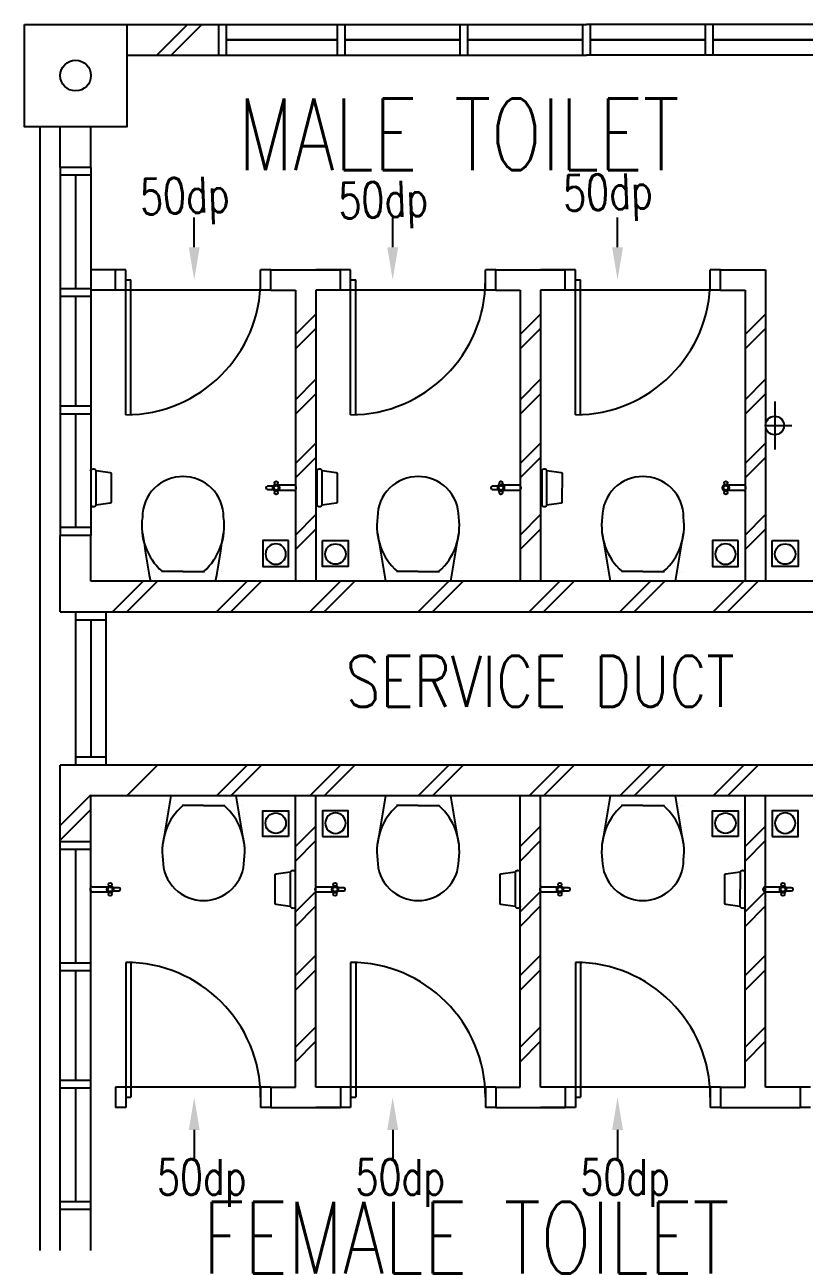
# Model space of a CAD drawing. Extents: x 2687779 to 2997471, y -863049 to -631414.
# Drawn here: x 2701466 to 2705282, y -790174 to -784174 of the extents above; entities that cross this region are included whole.
import ezdxf
from ezdxf.enums import TextEntityAlignment as Align

# ---------------------------------------------------------------- set-up
doc = ezdxf.new("R2010")
doc.units = 0
doc.header["$LTSCALE"] = 10
doc.header["$MEASUREMENT"] = 0
doc.linetypes.add('DIVIDE', pattern=[1.25, 0.5, -0.25, 0, -0.25, 0, -0.25])
doc.layers.get('0').update_dxf_attribs({"linetype": 'CONTINUOUS'})
for name, color, linetype in [('COL', 3, 'CONTINUOUS'), ('DR', 7, 'CONTINUOUS'), ('FIT', 5, 'CONTINUOUS'), ('FITT', 5, 'CONTINUOUS'), ('H', 1, 'CONTINUOUS'), ('PIPE', 5, 'DIVIDE'), ('RWDP', 145, 'CONTINUOUS'), ('SANI', 7, 'CONTINUOUS'), ('T25', 7, 'CONTINUOUS'), ('TEX', 2, 'CONTINUOUS'), ('txt', 7, 'CONTINUOUS'), ('WALL', 2, 'CONTINUOUS'), ('WIN', 5, 'CONTINUOUS')]:
    doc.layers.add(name, color=color, linetype=linetype)
doc.styles.add('ROMANS', font='romans.shx', dxfattribs={"width": 0.8, "height": 100})

# ---------------------------------------------------------------- blocks, each defined once
blk = doc.blocks.new('100FT')
at = {"layer": 'PIPE', "linetype": 'Continuous'}
blk.add_circle((0, 0), 50, dxfattribs=at)
blk = doc.blocks.new('A$C7CE3714C')
at = {"layer": 'FIT'}
blk.add_lwpolyline([(0, 0), (126, 0), (126, 126), (0, 126)], close=True, dxfattribs=at)
at = {"layer": 'FIT', "xscale": -1}
blk.add_blockref('100FT', (63, 65.7), dxfattribs=at)

msp = doc.modelspace()

# ---------------------------------------------------------------- linework, layer by layer
at = {"color": 9}
msp.add_line((2701541.3, -784674.1), (2701541.3, -790174.1), dxfattribs=at)
at = {"color": 1}
for p, q in [((2702296.5, -785264.1), (2702296.5, -785117.8)), ((2702296.5, -785264.1), (2702296.5, -785117.8)), ((2703267.4, -785264.1), (2703267.4, -785117.8)), ((2703267.4, -785264.1), (2703267.4, -785117.8)), ((2704367.4, -785264.1), (2704367.4, -785117.8)), ((2704367.4, -785264.1), (2704367.4, -785117.8)), ((2702296.5, -789584.1), (2702296.5, -789730.4)), ((2703267.4, -789584.1), (2703267.4, -789730.4)), ((2704367.4, -789584.1), (2704367.4, -789730.4))]:
    msp.add_line(p, q, dxfattribs=at)
at = {"color": 7}
for p, q in [((2702052.1, -786851.4), (2702052.1, -786851.4)), ((2702401.5, -786899.1), (2702081.7, -786899.1)), ((2702242.1, -786851.4), (2702136.6, -786851.4)), ((2702241.1, -786851.4), (2702346.6, -786851.4)), ((2702431.1, -786851.4), (2702431.1, -786851.4)), ((2703202.3, -786851.4), (2703202.2, -786851.4)), ((2703551.7, -786899.1), (2703231.9, -786899.1)), ((2703392.2, -786851.4), (2703286.7, -786851.4)), ((2703391.3, -786851.4), (2703496.8, -786851.4)), ((2703581.3, -786851.4), (2703581.3, -786851.4)), ((2704301.9, -786851.4), (2704301.9, -786851.4)), ((2704651.3, -786899.1), (2704331.5, -786899.1)), ((2704491.9, -786851.4), (2704386.4, -786851.4)), ((2704491, -786851.4), (2704596.5, -786851.4)), ((2704681, -786851.4), (2704681, -786851.4)), ((2702501.8, -787949.1), (2702182.1, -787949.1)), ((2703551.7, -787949.1), (2703231.9, -787949.1)), ((2704651.3, -787949.1), (2704331.5, -787949.1)), ((2702152.4, -787996.8), (2702152.4, -787996.8)), ((2702342.4, -787996.8), (2702236.9, -787996.8)), ((2702341.5, -787996.8), (2702447, -787996.8)), ((2702531.5, -787996.8), (2702531.5, -787996.8)), ((2703202.3, -787996.8), (2703202.2, -787996.8)), ((2703392.2, -787996.8), (2703286.7, -787996.8)), ((2703391.3, -787996.8), (2703496.8, -787996.8)), ((2703581.3, -787996.8), (2703581.3, -787996.8)), ((2704301.9, -787996.8), (2704301.9, -787996.8)), ((2704491.9, -787996.8), (2704386.4, -787996.8)), ((2704491, -787996.8), (2704596.5, -787996.8)), ((2704681, -787996.8), (2704681, -787996.8))]:
    msp.add_line(p, q, dxfattribs=at)
for centre, radius, start, end in [((2702240.3, -786584.2), 197.4, 88.97321, 180.48306), ((2702242.8, -786584.2), 197.4, 359.51694, 91.02679), ((2703390.5, -786584.2), 197.4, 88.97321, 180.48306), ((2703393, -786584.2), 197.4, 359.51694, 91.02679), ((2704490.2, -786584.2), 197.4, 88.97321, 180.48306), ((2704492.7, -786584.2), 197.4, 359.51694, 91.02679), ((2702336.5, -786628.9), 296.7, 171.65588, 228.23122), ((2702146.7, -786628.9), 296.7, 311.76878, 8.34412), ((2703486.7, -786628.9), 296.7, 171.65588, 228.23122), ((2703296.9, -786628.9), 296.7, 311.76878, 8.34412), ((2704586.3, -786628.9), 296.7, 171.65588, 228.23122), ((2704396.5, -786628.9), 296.7, 311.76878, 8.34412), ((2726011.3, -782824.6), 24273.9, 189.10107, 189.66319), ((2678471.9, -782824.6), 24273.9, 350.33681, 350.89893), ((2727161.4, -782824.6), 24273.9, 189.10107, 189.66319), ((2679622.1, -782824.6), 24273.9, 350.33681, 350.89893), ((2728261.1, -782824.6), 24273.9, 189.10107, 189.66319), ((2680721.8, -782824.6), 24273.9, 350.33681, 350.89893), ((2726111.6, -792023.6), 24273.9, 170.33681, 170.89893), ((2678572.3, -792023.6), 24273.9, 9.10107, 9.66319), ((2727161.4, -792023.6), 24273.9, 170.33681, 170.89893), ((2679622.1, -792023.6), 24273.9, 9.10107, 9.66319), ((2728261.1, -792023.6), 24273.9, 170.33681, 170.89893), ((2680721.8, -792023.6), 24273.9, 9.10107, 9.66319), ((2702436.9, -788219.3), 296.7, 131.76878, 188.34412), ((2702247.1, -788219.3), 296.7, 351.65588, 48.23122), ((2703486.7, -788219.3), 296.7, 131.76878, 188.34412), ((2703296.9, -788219.3), 296.7, 351.65588, 48.23122), ((2704586.3, -788219.3), 296.7, 131.76878, 188.34412), ((2704396.5, -788219.3), 296.7, 351.65588, 48.23122), ((2702340.7, -788264.1), 197.4, 179.51694, 271.02679), ((2702343.2, -788264.1), 197.4, 268.97321, 0.48306), ((2703390.5, -788264.1), 197.4, 179.51694, 271.02679), ((2703393, -788264.1), 197.4, 268.97321, 0.48306), ((2704490.2, -788264.1), 197.4, 179.51694, 271.02679), ((2704492.7, -788264.1), 197.4, 268.97321, 0.48306)]:
    msp.add_arc(centre, radius, start, end, dxfattribs=at)
at = {"color": 1}
for points in [[(2702269.8, -785264.1), (2702323.1, -785264.1), (2702296.5, -785424.1)], [(2702269.8, -785264.1), (2702323.1, -785264.1), (2702296.5, -785424.1)], [(2703240.8, -785264.1), (2703294.1, -785264.1), (2703267.4, -785424.1)], [(2703240.8, -785264.1), (2703294.1, -785264.1), (2703267.4, -785424.1)], [(2704340.8, -785264.1), (2704394.1, -785264.1), (2704367.4, -785424.1)], [(2704340.8, -785264.1), (2704394.1, -785264.1), (2704367.4, -785424.1)], [(2702269.8, -789584.1), (2702323.1, -789584.1), (2702296.5, -789424.1)], [(2703240.8, -789584.1), (2703294.1, -789584.1), (2703267.4, -789424.1)], [(2704340.8, -789584.1), (2704394.1, -789584.1), (2704367.4, -789424.1)]]:
    msp.add_solid(points, dxfattribs=at)
at = {"layer": 'COL'}
msp.add_lwpolyline([(2701466.3, -784174.1), (2701966.3, -784174.1), (2701966.3, -784674.1), (2701466.3, -784674.1)], close=True, dxfattribs=at)
msp.add_lwpolyline([(2701466.3, -784174.1), (2701966.3, -784174.1), (2701966.3, -784674.1), (2701466.3, -784674.1)], close=True, dxfattribs=at)
at = {"layer": 'DR', "color": 1}
for p, q in [((2701911.3, -785474.1), (2701911.3, -785374.1)), ((2701961.3, -785374.1), (2701911.3, -785374.1)), ((2701961.3, -786084.1), (2701961.3, -785374.1)), ((2701961.3, -785474.1), (2701961.3, -785374.1)), ((2702671.3, -785374.1), (2702621.3, -785374.1)), ((2702621.3, -785474.1), (2702621.3, -785374.1)), ((2702671.3, -785474.1), (2702671.3, -785374.1)), ((2703011.3, -785474.1), (2703011.3, -785374.1)), ((2703061.3, -785374.1), (2703011.3, -785374.1)), ((2703061.3, -786084.1), (2703061.3, -785374.1)), ((2703061.3, -785474.1), (2703061.3, -785374.1)), ((2703771.3, -785374.1), (2703721.3, -785374.1)), ((2703721.3, -785474.1), (2703721.3, -785374.1)), ((2703771.3, -785474.1), (2703771.3, -785374.1)), ((2704111.3, -785474.1), (2704111.3, -785374.1)), ((2704161.3, -785374.1), (2704111.3, -785374.1)), ((2704161.3, -786084.1), (2704161.3, -785374.1)), ((2704161.3, -785474.1), (2704161.3, -785374.1)), ((2704871.3, -785374.1), (2704821.3, -785374.1)), ((2704821.3, -785474.1), (2704821.3, -785374.1)), ((2704871.3, -785474.1), (2704871.3, -785374.1)), ((2701961.3, -785424.1), (2701986.3, -785424.1)), ((2701986.3, -786083.6), (2701986.3, -785424.1)), ((2703061.3, -785424.1), (2703086.3, -785424.1)), ((2703086.3, -786083.6), (2703086.3, -785424.1)), ((2704161.3, -785424.1), (2704186.3, -785424.1)), ((2704186.3, -786083.6), (2704186.3, -785424.1)), ((2701961.3, -785474.1), (2701911.3, -785474.1)), ((2702621.3, -785474.1), (2701961.3, -785474.1)), ((2702671.3, -785474.1), (2702621.3, -785474.1)), ((2703061.3, -785474.1), (2703011.3, -785474.1)), ((2703721.3, -785474.1), (2703061.3, -785474.1)), ((2703771.3, -785474.1), (2703721.3, -785474.1)), ((2704161.3, -785474.1), (2704111.3, -785474.1)), ((2704821.3, -785474.1), (2704161.3, -785474.1)), ((2704871.3, -785474.1), (2704821.3, -785474.1)), ((2701961.3, -788764.1), (2701961.3, -789474.1)), ((2701986.3, -788764.6), (2701986.3, -789424.1)), ((2703061.3, -788764.1), (2703061.3, -789474.1)), ((2703086.3, -788764.6), (2703086.3, -789424.1)), ((2704161.3, -788764.1), (2704161.3, -789474.1)), ((2704186.3, -788764.6), (2704186.3, -789424.1)), ((2701911.3, -789374.1), (2701911.3, -789474.1)), ((2701961.3, -789374.1), (2701911.3, -789374.1)), ((2701961.3, -789374.1), (2701961.3, -789474.1)), ((2702621.3, -789374.1), (2701961.3, -789374.1)), ((2702671.3, -789374.1), (2702621.3, -789374.1)), ((2702621.3, -789374.1), (2702621.3, -789474.1)), ((2702671.3, -789374.1), (2702671.3, -789474.1)), ((2703011.3, -789374.1), (2703011.3, -789474.1)), ((2703061.3, -789374.1), (2703011.3, -789374.1)), ((2703061.3, -789374.1), (2703061.3, -789474.1)), ((2703721.3, -789374.1), (2703061.3, -789374.1)), ((2703771.3, -789374.1), (2703721.3, -789374.1)), ((2703721.3, -789374.1), (2703721.3, -789474.1)), ((2703771.3, -789374.1), (2703771.3, -789474.1)), ((2704111.3, -789374.1), (2704111.3, -789474.1)), ((2704161.3, -789374.1), (2704111.3, -789374.1)), ((2704161.3, -789374.1), (2704161.3, -789474.1)), ((2704821.3, -789374.1), (2704161.3, -789374.1)), ((2704871.3, -789374.1), (2704821.3, -789374.1)), ((2704821.3, -789374.1), (2704821.3, -789474.1)), ((2704871.3, -789374.1), (2704871.3, -789474.1)), ((2705261.5, -789374.1), (2705261.5, -789474.1)), ((2705311.5, -789374.1), (2705261.5, -789374.1)), ((2701961.3, -789474.1), (2701911.3, -789474.1)), ((2701961.3, -789424.1), (2701986.3, -789424.1)), ((2702671.3, -789474.1), (2702621.3, -789474.1)), ((2703061.3, -789474.1), (2703011.3, -789474.1)), ((2703061.3, -789424.1), (2703086.3, -789424.1)), ((2703771.3, -789474.1), (2703721.3, -789474.1)), ((2704161.3, -789474.1), (2704111.3, -789474.1)), ((2704161.3, -789424.1), (2704186.3, -789424.1)), ((2704871.3, -789474.1), (2704821.3, -789474.1)), ((2705311.5, -789474.1), (2705261.5, -789474.1))]:
    msp.add_line(p, q, dxfattribs=at)
at = {"layer": 'DR'}
msp.add_line((2705091.3, -786136.6), (2705219.4, -786136.6), dxfattribs=at)
msp.add_lwpolyline([(2705136.7, -786019.3), (2705136.7, -786136.6), (2705136.7, -786253.9)], dxfattribs=at)
msp.add_circle((2705136.7, -786136.6), 45.3, dxfattribs=at)
at = {"layer": 'DR', "color": 1}
for centre, start, end in [((2701961.3, -785424.1), 270, 0), ((2703061.3, -785424.1), 270, 0), ((2704161.3, -785424.1), 270, 0), ((2701961.3, -789424.1), 0, 90), ((2703061.3, -789424.1), 0, 90), ((2704161.3, -789424.1), 0, 90)]:
    msp.add_arc(centre, 660, start, end, dxfattribs=at)
at = {"layer": 'FITT'}
for p, q in [((2702692.2, -786431.7), (2702692.2, -786424.9)), ((2702692.2, -786458.4), (2702692.2, -786451.6)), ((2702702.2, -786431.7), (2702702.2, -786424.9)), ((2702702.2, -786458.4), (2702702.2, -786451.6)), ((2702785.8, -786429.1), (2702709.5, -786429.1)), ((2702785.8, -786454.1), (2702709.5, -786454.1)), ((2703792.2, -786431.7), (2703792.2, -786424.9)), ((2703792.2, -786458.4), (2703792.2, -786451.6)), ((2703802.2, -786431.7), (2703802.2, -786424.9)), ((2703802.2, -786458.4), (2703802.2, -786451.6)), ((2703885.8, -786429.1), (2703809.5, -786429.1)), ((2703885.8, -786454.1), (2703809.5, -786454.1)), ((2704892.2, -786431.7), (2704892.2, -786424.9)), ((2704892.2, -786458.4), (2704892.2, -786451.6)), ((2704902.2, -786431.7), (2704902.2, -786424.9)), ((2704902.2, -786458.4), (2704902.2, -786451.6)), ((2704985.8, -786429.1), (2704909.5, -786429.1)), ((2704985.8, -786454.1), (2704909.5, -786454.1)), ((2701796.8, -788394.1), (2701873.2, -788394.1)), ((2701796.8, -788394.1), (2701873.2, -788394.1)), ((2701880.4, -788389.8), (2701880.5, -788396.6)), ((2701890.4, -788389.8), (2701890.5, -788396.6)), ((2702896.8, -788394.1), (2702973.2, -788394.1)), ((2702980.4, -788389.8), (2702980.5, -788396.6)), ((2702990.4, -788389.8), (2702990.5, -788396.6)), ((2703996.8, -788394.1), (2704073.2, -788394.1)), ((2704080.4, -788389.8), (2704080.5, -788396.6)), ((2704090.4, -788389.8), (2704090.5, -788396.6)), ((2705088.1, -788394.1), (2705164.4, -788394.1)), ((2705171.7, -788389.8), (2705171.7, -788396.6)), ((2705181.7, -788389.8), (2705181.7, -788396.6)), ((2701796.8, -788419.1), (2701873.2, -788419.1)), ((2701796.8, -788419.1), (2701873.2, -788419.1)), ((2701880.5, -788416.5), (2701880.5, -788423.3)), ((2701890.5, -788416.5), (2701890.5, -788423.3)), ((2702896.8, -788419.1), (2702973.2, -788419.1)), ((2702980.5, -788416.5), (2702980.5, -788423.3)), ((2702990.5, -788416.5), (2702990.5, -788423.3)), ((2703996.8, -788419.1), (2704073.2, -788419.1)), ((2704080.5, -788416.5), (2704080.5, -788423.3)), ((2704090.5, -788416.5), (2704090.5, -788423.3)), ((2705088.1, -788419.1), (2705164.5, -788419.1)), ((2705171.7, -788416.5), (2705171.7, -788423.3)), ((2705181.7, -788416.5), (2705181.7, -788423.3))]:
    msp.add_line(p, q, dxfattribs=at)
at = {"layer": 'FITT', "elevation": 0}
for points in [[(2702681.4, -786434.1), (2702654.7, -786434.2, 1), (2702654.7, -786449.2), (2702681.4, -786449.1)], [(2703781.4, -786434.1), (2703754.7, -786434.2, 1), (2703754.7, -786449.2), (2703781.4, -786449.1)], [(2701901.3, -788414.1), (2701928, -788414, 1), (2701928, -788399), (2701901.3, -788399.1)], [(2703001.3, -788414.1), (2703028, -788414, 1), (2703028, -788399), (2703001.3, -788399.1)], [(2704101.3, -788414.1), (2704128, -788414, 1), (2704128, -788399), (2704101.3, -788399.1)], [(2705192.5, -788414.1), (2705219.2, -788414, 1), (2705219.2, -788399), (2705192.5, -788399.1)]]:
    msp.add_lwpolyline(points, format="xyb", dxfattribs=at)
at = {"layer": 'FITT'}
for centre, radius in [((2702697.2, -786417.9), 8.61), ((2703797.2, -786417.9), 8.61), ((2704897.2, -786417.9), 8.61), ((2702697.2, -786441.6), 11.1), ((2702697.2, -786465.4), 8.61), ((2703797.2, -786441.6), 11.1), ((2703797.2, -786465.4), 8.61), ((2704897.2, -786441.6), 11.1), ((2704897.2, -786465.4), 8.61), ((2701885.5, -788406.6), 11.1), ((2701885.4, -788382.8), 8.61), ((2702985.5, -788406.6), 11.1), ((2702985.4, -788382.8), 8.61), ((2704085.5, -788406.6), 11.1), ((2704085.4, -788382.8), 8.61), ((2705176.7, -788406.6), 11.1), ((2705176.7, -788382.8), 8.61), ((2701885.5, -788430.3), 8.61), ((2702985.5, -788430.3), 8.61), ((2704085.5, -788430.3), 8.61), ((2705176.7, -788430.3), 8.61)]:
    msp.add_circle(centre, radius, dxfattribs=at)
for centre, radius, start, end in [((2702697.2, -786441.6), 17.5, 106.78275, 253.2851), ((2702697.2, -786441.6), 17.5, 286.78275, 73.2851), ((2702782.6, -786441.6), 12.9, 284.6714, 75.39645), ((2703797.2, -786441.6), 17.5, 106.78275, 253.2851), ((2703797.2, -786441.6), 17.5, 286.78275, 73.2851), ((2703882.6, -786441.6), 12.9, 284.6714, 75.39645), ((2704897.2, -786441.6), 17.5, 106.78275, 253.2851), ((2704897.2, -786441.6), 17.5, 286.78275, 73.2851), ((2704982.6, -786441.6), 12.9, 284.6714, 75.39645), ((2701800.1, -788406.6), 12.9, 104.6714, 255.39645), ((2701800.1, -788406.6), 12.9, 104.6714, 255.39645), ((2701885.5, -788406.6), 17.5, 106.78275, 253.2851), ((2701885.5, -788406.6), 17.5, 286.78275, 73.2851), ((2702900.1, -788406.6), 12.9, 104.6714, 255.39645), ((2702985.5, -788406.6), 17.5, 106.78275, 253.2851), ((2702985.5, -788406.6), 17.5, 286.78275, 73.2851), ((2704000.1, -788406.6), 12.9, 104.6714, 255.39645), ((2704085.5, -788406.6), 17.5, 106.78275, 253.2851), ((2704085.5, -788406.6), 17.5, 286.78275, 73.2851), ((2705091.3, -788406.6), 12.9, 104.6714, 255.39645), ((2705176.7, -788406.6), 17.5, 106.78275, 253.2851), ((2705176.7, -788406.6), 17.5, 286.78275, 73.2851)]:
    msp.add_arc(centre, radius, start, end, dxfattribs=at)
at = {"layer": 'H'}
for p, q in [((2702113.2, -784324.1), (2702263.2, -784174.1)), ((2702183.9, -784324.1), (2702333.9, -784174.1)), ((2702791.3, -785691), (2702891.3, -785591)), ((2703891.3, -785691), (2703991.3, -785591)), ((2704991.3, -785691), (2705091.3, -785591)), ((2702791.3, -785761.7), (2702891.3, -785661.7)), ((2703891.3, -785761.7), (2703991.3, -785661.7)), ((2704991.3, -785761.7), (2705091.3, -785661.7)), ((2702791.3, -786010.5), (2702891.3, -785910.5)), ((2703891.3, -786010.5), (2703991.3, -785910.5)), ((2704991.3, -786010.5), (2705091.3, -785910.5)), ((2702791.3, -786081.2), (2702891.3, -785981.2)), ((2703891.3, -786081.2), (2703991.3, -785981.2)), ((2704991.3, -786081.2), (2705091.3, -785981.2)), ((2702791.3, -786322.3), (2702891.3, -786222.3)), ((2703891.3, -786322.3), (2703991.3, -786222.3)), ((2704991.3, -786322.3), (2705091.3, -786222.3)), ((2702791.3, -786393), (2702891.3, -786293)), ((2703891.3, -786393), (2703991.3, -786293)), ((2704991.3, -786393), (2705091.3, -786293)), ((2702791.3, -786672.6), (2702891.3, -786572.6)), ((2703891.3, -786672.6), (2703991.3, -786572.6)), ((2704991.3, -786672.6), (2705091.3, -786572.6)), ((2702791.3, -786743.3), (2702891.3, -786643.3)), ((2703891.3, -786743.3), (2703991.3, -786643.3)), ((2704991.3, -786743.3), (2705091.3, -786643.3)), ((2701896.5, -787049.1), (2702046.5, -786899.1)), ((2701967.2, -787049.1), (2702117.2, -786899.1)), ((2702405.5, -787049.1), (2702555.5, -786899.1)), ((2702476.2, -787049.1), (2702626.2, -786899.1)), ((2702862.3, -787049.1), (2703012.3, -786899.1)), ((2702933, -787049.1), (2703083, -786899.1)), ((2703391.8, -787049.1), (2703541.8, -786899.1)), ((2703462.5, -787049.1), (2703612.5, -786899.1)), ((2703934.4, -787049.1), (2704084.4, -786899.1)), ((2704005.2, -787049.1), (2704155.2, -786899.1)), ((2704378.5, -787049.1), (2704528.5, -786899.1)), ((2704449.2, -787049.1), (2704599.2, -786899.1)), ((2704835.3, -787049.1), (2704985.3, -786899.1)), ((2704906, -787049.1), (2705056, -786899.1)), ((2701967.2, -787949.1), (2702117.2, -787799.1)), ((2702405.5, -787949.1), (2702555.5, -787799.1)), ((2702476.2, -787949.1), (2702626.2, -787799.1)), ((2702862.3, -787949.1), (2703012.3, -787799.1)), ((2702933, -787949.1), (2703083, -787799.1)), ((2703391.8, -787949.1), (2703541.8, -787799.1)), ((2703462.5, -787949.1), (2703612.5, -787799.1)), ((2703934.4, -787949.1), (2704084.4, -787799.1)), ((2704005.2, -787949.1), (2704155.2, -787799.1)), ((2704378.5, -787949.1), (2704528.5, -787799.1)), ((2704449.2, -787949.1), (2704599.2, -787799.1)), ((2704835.3, -787949.1), (2704985.3, -787799.1)), ((2704906, -787949.1), (2705056, -787799.1)), ((2701641.3, -788094.9), (2701791.3, -787944.9)), ((2701641.3, -788165.6), (2701791.3, -788015.6)), ((2702791.3, -788197.7), (2702891.3, -788097.7)), ((2703891.3, -788197.7), (2703991.3, -788097.7)), ((2704991.3, -788197.7), (2705091.3, -788097.7)), ((2702791.3, -788268.4), (2702891.3, -788168.4)), ((2703891.3, -788268.4), (2703991.3, -788168.4)), ((2704991.3, -788268.4), (2705091.3, -788168.4)), ((2702791.3, -788517.2), (2702891.3, -788417.2)), ((2703891.3, -788517.2), (2703991.3, -788417.2)), ((2704991.3, -788517.2), (2705091.3, -788417.2)), ((2702791.3, -788587.9), (2702891.3, -788487.9)), ((2703891.3, -788587.9), (2703991.3, -788487.9)), ((2704991.3, -788587.9), (2705091.3, -788487.9)), ((2702791.3, -788829), (2702891.3, -788729)), ((2703891.3, -788829), (2703991.3, -788729)), ((2704991.3, -788829), (2705091.3, -788729)), ((2702791.3, -788899.8), (2702891.3, -788799.8)), ((2703891.3, -788899.8), (2703991.3, -788799.8)), ((2704991.3, -788899.8), (2705091.3, -788799.8)), ((2702791.3, -789179.3), (2702891.3, -789079.3)), ((2703891.3, -789179.3), (2703991.3, -789079.3)), ((2704991.3, -789179.3), (2705091.3, -789079.3)), ((2702791.3, -789250.1), (2702891.3, -789150.1)), ((2703891.3, -789250.1), (2703991.3, -789150.1)), ((2704991.3, -789250.1), (2705091.3, -789150.1))]:
    msp.add_line(p, q, dxfattribs=at)
at = {"layer": 'RWDP', "color": 11}
msp.add_circle((2701716.3, -784424.1), 75, dxfattribs=at)
at = {"layer": 'SANI', "color": 1}
for points in [[(2701816.1, -786526.4), (2701816.3, -786356.8, 0.565426), (2701788.2, -786359.4, 0.460184)], [(2701791.3, -786355), (2701791.3, -786528.2, 0.460184), (2701816.3, -786526.4)], [(2701816.3, -786356.8), (2701886, -786366.7, -0.373687), (2701890.3, -786371.7), (2701890.1, -786511.8, -0.373687), (2701885.8, -786516.7), (2701816.1, -786526.5)], [(2702921.6, -786526.4), (2702921.8, -786356.8, 0.460184), (2702896.8, -786355, 0.460184)], [(2702896.8, -786355), (2702896.8, -786528.2, 0.460184), (2702921.8, -786526.4)], [(2702921.8, -786356.8), (2702991.5, -786366.7, -0.373687), (2702995.8, -786371.7), (2702995.6, -786511.8, -0.373687), (2702991.3, -786516.7), (2702921.6, -786526.5)], [(2704021.6, -786526.4), (2704021.8, -786356.8, 0.460184), (2703996.8, -786355, 0.460184)], [(2703996.8, -786355), (2703996.8, -786528.2, 0.460184), (2704021.8, -786526.4)], [(2704021.8, -786356.8), (2704091.5, -786366.7, -0.373687), (2704095.8, -786371.7), (2704095.6, -786511.8, -0.373687), (2704091.3, -786516.7), (2704021.6, -786526.5)], [(2702766.3, -788491.4), (2702696.7, -788481.5, -0.373687), (2702692.4, -788476.5), (2702692.6, -788336.4, -0.373687), (2702696.9, -788331.5), (2702766.6, -788321.7)], [(2702791.3, -788493.2), (2702791.3, -788320, 0.460184), (2702766.3, -788321.8)], [(2702766.6, -788321.8), (2702766.3, -788491.4, 0.565426), (2702794.5, -788488.8, 0.460184)], [(2703866.3, -788491.4), (2703796.7, -788481.5, -0.373687), (2703792.4, -788476.5), (2703792.6, -788336.4, -0.373687), (2703796.9, -788331.5), (2703866.6, -788321.7)], [(2703891.3, -788493.2), (2703891.3, -788320, 0.460184), (2703866.3, -788321.8)], [(2703866.6, -788321.8), (2703866.3, -788491.4, 0.565426), (2703894.5, -788488.8, 0.460184)], [(2704966.3, -788491.4), (2704896.7, -788481.5, -0.373687), (2704892.4, -788476.5), (2704892.6, -788336.4, -0.373687), (2704896.9, -788331.5), (2704966.6, -788321.7)], [(2704991.3, -788493.2), (2704991.3, -788320, 0.460184), (2704966.3, -788321.8)], [(2704966.6, -788321.8), (2704966.3, -788491.4, 0.565426), (2704994.5, -788488.8, 0.460184)]]:
    msp.add_lwpolyline(points, format="xyb", dxfattribs=at)
at = {"layer": 'WALL'}
for p, q in [((2701966.3, -784174.1), (2702416.3, -784174.1)), ((2702416.3, -784324.1), (2702416.3, -784174.1)), ((2702416.3, -784324.1), (2702416.3, -784174.1)), ((2701966.3, -784324.1), (2702416.3, -784324.1)), ((2701641.3, -784874.1), (2701641.3, -784674.1)), ((2701791.3, -784874.1), (2701791.3, -784674.1)), ((2701791.3, -784874.1), (2701641.3, -784874.1)), ((2701911.3, -785374.1), (2701791.3, -785374.1)), ((2702671.3, -785374.1), (2703011.3, -785374.1)), ((2702791.3, -785374.1), (2702891.3, -785374.1)), ((2703011.3, -785374.1), (2702891.3, -785374.1)), ((2703771.3, -785374.1), (2704111.3, -785374.1)), ((2703891.3, -785374.1), (2703991.3, -785374.1)), ((2704111.3, -785374.1), (2703991.3, -785374.1)), ((2704871.3, -785374.1), (2705091.3, -785374.1)), ((2704991.3, -785374.1), (2705091.3, -785374.1)), ((2705091.3, -785374.1), (2705091.3, -786899.1)), ((2701911.3, -785474.1), (2701791.3, -785474.1)), ((2702671.3, -785474.1), (2702791.3, -785474.1)), ((2702791.3, -785474.1), (2702791.3, -786899.1)), ((2702891.3, -785474.1), (2702891.3, -786899.1)), ((2703011.3, -785474.1), (2702891.3, -785474.1)), ((2703771.3, -785474.1), (2703891.3, -785474.1)), ((2703891.3, -785474.1), (2703891.3, -786899.1)), ((2703991.3, -785474.1), (2703991.3, -786899.1)), ((2704111.3, -785474.1), (2703991.3, -785474.1)), ((2704871.3, -785474.1), (2704991.3, -785474.1)), ((2704991.3, -785474.1), (2704991.3, -786899.1)), ((2701641.3, -787049.1), (2701641.3, -786674.1)), ((2701791.3, -786674.1), (2701641.3, -786674.1)), ((2701641.3, -787049.1), (2701641.3, -786674.1)), ((2701791.3, -786899.1), (2701791.3, -786674.1)), ((2701791.3, -786899.1), (2701791.3, -786674.1)), ((2706191.7, -786899.1), (2701791.3, -786899.1)), ((2706241.7, -786899.1), (2701791.3, -786899.1)), ((2701641.3, -788174.1), (2701641.3, -787799.1)), ((2701641.3, -788174.1), (2701641.3, -787799.1)), ((2708491.3, -787799.1), (2701641.3, -787799.1)), ((2701791.3, -788174.1), (2701791.3, -787949.1)), ((2701791.3, -788174.1), (2701791.3, -787949.1)), ((2708341.3, -787949.1), (2701791.3, -787949.1)), ((2702791.3, -789374.1), (2702791.3, -787949.1)), ((2702891.3, -789374.1), (2702891.3, -787949.1)), ((2703891.3, -789374.1), (2703891.3, -787949.1)), ((2703991.3, -789374.1), (2703991.3, -787949.1)), ((2704991.3, -789374.1), (2704991.3, -787949.1)), ((2705091.3, -789374.1), (2705091.3, -787949.1)), ((2701791.3, -788174.1), (2701641.3, -788174.1)), ((2702671.3, -789374.1), (2702791.3, -789374.1)), ((2703011.3, -789374.1), (2702891.3, -789374.1)), ((2703771.3, -789374.1), (2703891.3, -789374.1)), ((2704111.3, -789374.1), (2703991.3, -789374.1)), ((2704871.3, -789374.1), (2704991.3, -789374.1)), ((2705261.5, -789374.1), (2705091.3, -789374.1)), ((2702671.3, -789474.1), (2703011.3, -789474.1)), ((2702791.3, -789474.1), (2702891.3, -789474.1)), ((2703011.3, -789474.1), (2702891.3, -789474.1)), ((2703771.3, -789474.1), (2704111.3, -789474.1)), ((2703891.3, -789474.1), (2703991.3, -789474.1)), ((2704111.3, -789474.1), (2703991.3, -789474.1)), ((2704871.3, -789474.1), (2705091.3, -789474.1)), ((2704991.3, -789474.1), (2705091.3, -789474.1)), ((2705091.3, -789474.1), (2705261.5, -789474.1)), ((2701641.3, -790174.1), (2701641.3, -789974.1)), ((2701791.3, -789974.1), (2701641.3, -789974.1)), ((2701791.3, -790174.1), (2701791.3, -789974.1))]:
    msp.add_line(p, q, dxfattribs=at)
at = {"layer": 'WALL', "linetype": 'Continuous'}
msp.add_line((2701641.3, -787049.1), (2706241.7, -787049.1), dxfattribs=at)
at = {"layer": 'WIN'}
for p, q in [((2702416.3, -784174.1), (2704216.3, -784174.1)), ((2702454.3, -784324.1), (2702454.3, -784174.1)), ((2702997.3, -784324.1), (2702997.3, -784174.1)), ((2703035.3, -784324.1), (2703035.3, -784174.1)), ((2703597.3, -784324.1), (2703597.3, -784174.1)), ((2703635.3, -784324.1), (2703635.3, -784174.1)), ((2704197.3, -784324.1), (2704197.3, -784174.1)), ((2706016.3, -784174.1), (2704216.3, -784174.1)), ((2704235.3, -784324.1), (2704235.3, -784174.1)), ((2704797.3, -784324.1), (2704797.3, -784174.1)), ((2704835.3, -784324.1), (2704835.3, -784174.1)), ((2702416.3, -784324.1), (2704216.3, -784324.1)), ((2706016.3, -784324.1), (2704216.3, -784324.1)), ((2701641.3, -784874.1), (2701641.3, -786674.1)), ((2701791.3, -784912.1), (2701641.3, -784912.1)), ((2701791.3, -784874.1), (2701791.3, -786674.1)), ((2701791.3, -785467.8), (2701641.3, -785467.8)), ((2701791.3, -785505.8), (2701641.3, -785505.8)), ((2701791.3, -786042.4), (2701641.3, -786042.4)), ((2701791.3, -786080.4), (2701641.3, -786080.4)), ((2701791.3, -786636.1), (2701641.3, -786636.1)), ((2701716.3, -787049.1), (2701716.3, -787799.1)), ((2701866.3, -787799.1), (2701866.3, -787049.1)), ((2701866.3, -787089.1), (2701716.3, -787089.1)), ((2701866.3, -787759.1), (2701716.3, -787759.1)), ((2701641.3, -789974.1), (2701641.3, -788174.1)), ((2701791.3, -788212.1), (2701641.3, -788212.1)), ((2701791.3, -789974.1), (2701791.3, -788174.1)), ((2701791.3, -788767.8), (2701641.3, -788767.8)), ((2701791.3, -788805.8), (2701641.3, -788805.8)), ((2701791.3, -789342.4), (2701641.3, -789342.4)), ((2701791.3, -789380.4), (2701641.3, -789380.4)), ((2701791.3, -789936.1), (2701641.3, -789936.1))]:
    msp.add_line(p, q, dxfattribs=at)
at = {"layer": 'WIN', "const_width": 10, "flags": 128}
for points in [[(2702454.3, -784249.1), (2702997.3, -784249.1)], [(2703035.3, -784249.1), (2703597.3, -784249.1)], [(2703635.3, -784249.1), (2704197.3, -784249.1)], [(2704797.3, -784249.1), (2704235.3, -784249.1)], [(2705397.3, -784249.1), (2704835.3, -784249.1)], [(2701716.3, -784912.1), (2701716.3, -785467.8)], [(2701716.3, -785505.8), (2701716.3, -786042.4)], [(2701716.3, -786080.4), (2701716.3, -786636.1)], [(2701791.3, -787759.1), (2701791.3, -787089.1)], [(2701716.3, -788767.8), (2701716.3, -788212.1)], [(2701716.3, -789342.4), (2701716.3, -788805.8)], [(2701716.3, -789936.1), (2701716.3, -789380.4)]]:
    msp.add_lwpolyline(points, dxfattribs=at)

# ---------------------------------------------------------------- block references
at = {"layer": 'T25', "rotation": 180}
for p in [(2702758.3, -786699.9), (2702758.3, -786699.9), (2704958.3, -786699.9), (2704958.3, -786699.9)]:
    msp.add_blockref('A$C7CE3714C', p, dxfattribs=at)
at = {"layer": 'T25', "xscale": -1, "rotation": 180}
for p in [(2702924.4, -786699.9), (2702924.4, -786699.9), (2705124.4, -786699.9)]:
    msp.add_blockref('A$C7CE3714C', p, dxfattribs=at)
at = {"layer": 'T25', "color": 50, "xscale": -1, "rotation": 180}
msp.add_blockref('A$C7CE3714C', (2705124.4, -786699.9), dxfattribs=at)
at = {"layer": 'T25', "xscale": -1}
for p in [(2702758.3, -788148.3), (2702758.3, -788148.3), (2704958.3, -788148.3), (2704958.3, -788148.3)]:
    msp.add_blockref('A$C7CE3714C', p, dxfattribs=at)
at = {"layer": 'T25'}
for p in [(2702924.4, -788148.3), (2702924.4, -788148.3), (2705124.4, -788148.3), (2705124.4, -788148.3)]:
    msp.add_blockref('A$C7CE3714C', p, dxfattribs=at)

# ---------------------------------------------------------------- texts
at = {"color": 3, "style": 'ROMANS', "width": 0.75}
for s, p in [('MALE TOILET', (2702511, -784886.2)), ('FEMALE TOILET', (2702338, -790286.4))]:
    msp.add_text(s, height=350, dxfattribs=at).set_placement(p)
at = {"layer": 'TEX', "color": 7, "ltscale": 0.5, "style": 'ROMANS', "width": 0.75}
for p in [(2702034.1, -785105.3), (2704103.8, -785087.9), (2703004.5, -785125.3)]:
    msp.add_text('50dp', height=175, rotation=1.94526, dxfattribs=at).set_placement(p)
for p in [(2702114.3, -789901.7), (2703085.3, -789901.7), (2704185.3, -789901.7)]:
    msp.add_text('50dp', height=175, dxfattribs=at).set_placement(p)
at = {"layer": 'txt', "color": 3, "ltscale": 10, "style": 'ROMANS', "width": 0.8}
msp.add_text('SERVICE DUCT', height=250, dxfattribs=at).set_placement((2703988, -787388.1, 3887.4), align=Align.MIDDLE)

doc.saveas('drawing.dxf')
